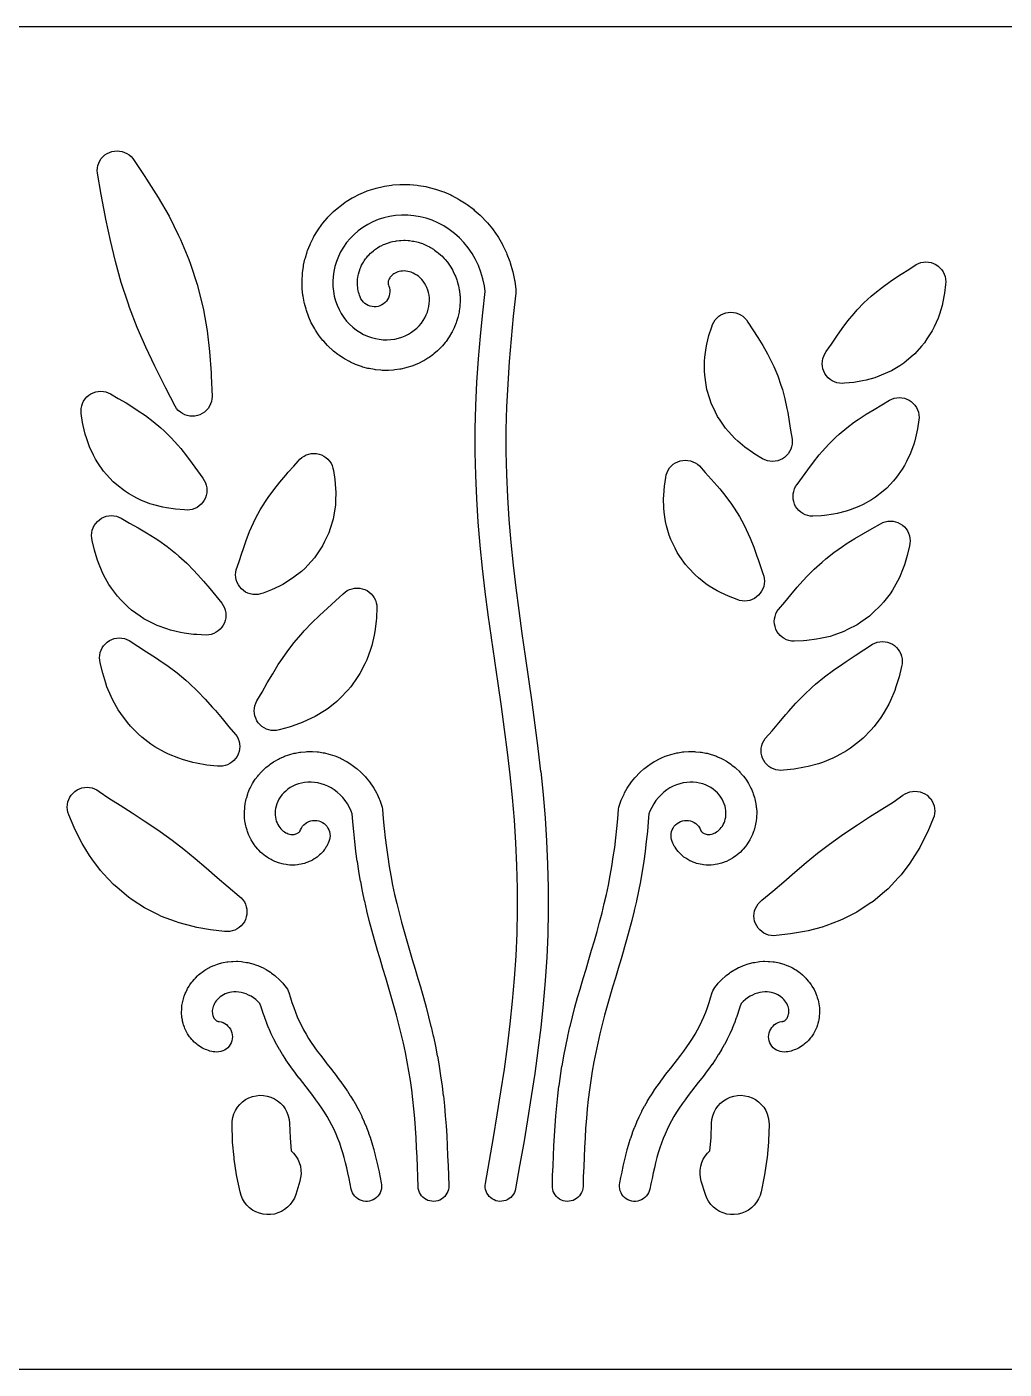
# Model space of a CAD drawing. Header units: inches. Extents: x 0 to 42.2, y -1.9 to 14.
# Drawn here: x 19.43 to 29.63, y 0 to 14 of the extents above; entities that cross this region are included whole.
import ezdxf

# ---------------------------------------------------------------- set-up
doc = ezdxf.new("R2010")
doc.units = ezdxf.units.IN
doc.header["$MEASUREMENT"] = 0
doc.layers.add('CUT_INSIDE', color=5, linetype='Continuous')
doc.layers.add('CUT_OUTSIDE', color=1, linetype='Continuous')

msp = doc.modelspace()

# ---------------------------------------------------------------- linework, layer by layer
at = {"layer": 'CUT_INSIDE'}
for points in [[(21.239, 9.955), (21.213, 9.947), (21.187, 9.941), (21.16, 9.94), (21.133, 9.941), (21.107, 9.947), (21.081, 9.955), (21.057, 9.967), (21.035, 9.982), (21.014, 10), (20.996, 10.02), (20.981, 10.043), (20.884, 10.233), (20.788, 10.425), (20.77, 10.46), (20.675, 10.66), (20.586, 10.864), (20.506, 11.073), (20.49, 11.119), (20.419, 11.333), (20.358, 11.551), (20.305, 11.772), (20.259, 11.995), (20.252, 12.033), (20.211, 12.253), (20.17, 12.473), (20.168, 12.5), (20.17, 12.527), (20.175, 12.553), (20.184, 12.579), (20.196, 12.603), (20.211, 12.626), (20.229, 12.646), (20.249, 12.664), (20.272, 12.679), (20.296, 12.691), (20.321, 12.699), (20.348, 12.704), (20.375, 12.706), (20.402, 12.704), (20.428, 12.699), (20.454, 12.691), (20.478, 12.679), (20.5, 12.664), (20.521, 12.646), (20.538, 12.626), (20.664, 12.44), (20.682, 12.413), (20.804, 12.221), (20.917, 12.025), (21.017, 11.824), (21.038, 11.782), (21.124, 11.573), (21.14, 11.526), (21.211, 11.312), (21.266, 11.095), (21.275, 11.049), (21.314, 10.831), (21.34, 10.613), (21.356, 10.393), (21.358, 10.36), (21.366, 10.146), (21.365, 10.119), (21.359, 10.092), (21.351, 10.067), (21.339, 10.043), (21.324, 10.02), (21.306, 10), (21.286, 9.982), (21.263, 9.967)], [(24.574, 2.121), (24.532, 1.882), (24.527, 1.862), (24.52, 1.842), (24.51, 1.824), (24.497, 1.807), (24.483, 1.792), (24.466, 1.779), (24.449, 1.768), (24.429, 1.76), (24.409, 1.754), (24.389, 1.751), (24.368, 1.75), (24.347, 1.752), (24.327, 1.757), (24.307, 1.765), (24.289, 1.775), (24.272, 1.787), (24.257, 1.802), (24.244, 1.818), (24.233, 1.836), (24.224, 1.855), (24.218, 1.875), (24.215, 1.896), (24.215, 1.917), (24.217, 1.938), (24.259, 2.177), (24.301, 2.415), (24.341, 2.654), (24.379, 2.891), (24.415, 3.129), (24.447, 3.366), (24.476, 3.603), (24.501, 3.839), (24.521, 4.075), (24.537, 4.311), (24.547, 4.547), (24.552, 4.782), (24.552, 5.018), (24.546, 5.254), (24.535, 5.49), (24.52, 5.726), (24.5, 5.962), (24.475, 6.199), (24.448, 6.436), (24.417, 6.673), (24.384, 6.912), (24.35, 7.15), (24.315, 7.389), (24.315, 7.39), (24.281, 7.629), (24.28, 7.63), (24.247, 7.869), (24.247, 7.87), (24.216, 8.109), (24.216, 8.111), (24.188, 8.351), (24.187, 8.353), (24.163, 8.592), (24.162, 8.595), (24.142, 8.834), (24.142, 8.837), (24.126, 9.077), (24.126, 9.08), (24.116, 9.319), (24.116, 9.323), (24.111, 9.562), (24.111, 9.566), (24.111, 9.805), (24.111, 9.809), (24.118, 10.048), (24.118, 10.051), (24.129, 10.291), (24.129, 10.294), (24.145, 10.533), (24.145, 10.536), (24.166, 10.775), (24.166, 10.777), (24.189, 11.016), (24.19, 11.018), (24.214, 11.239), (24.206, 11.3), (24.191, 11.372), (24.17, 11.443), (24.144, 11.51), (24.114, 11.575), (24.078, 11.637), (24.038, 11.696), (23.993, 11.75), (23.945, 11.8), (23.893, 11.846), (23.839, 11.888), (23.782, 11.924), (23.722, 11.956), (23.661, 11.982), (23.598, 12.003), (23.535, 12.019), (23.471, 12.03), (23.407, 12.036), (23.343, 12.037), (23.28, 12.032), (23.218, 12.023), (23.158, 12.008), (23.099, 11.99), (23.043, 11.966), (22.989, 11.939), (22.939, 11.908), (22.891, 11.873), (22.847, 11.835), (22.806, 11.793), (22.769, 11.75), (22.736, 11.703), (22.707, 11.655), (22.683, 11.605), (22.662, 11.554), (22.646, 11.502), (22.635, 11.45), (22.628, 11.397), (22.624, 11.345), (22.626, 11.293), (22.631, 11.242), (22.64, 11.192), (22.653, 11.143), (22.67, 11.096), (22.69, 11.052), (22.714, 11.009), (22.74, 10.969), (22.769, 10.932), (22.801, 10.898), (22.835, 10.866), (22.871, 10.838), (22.908, 10.814), (22.947, 10.792), (22.987, 10.774), (23.028, 10.76), (23.069, 10.749), (23.11, 10.741), (23.151, 10.737), (23.192, 10.736), (23.232, 10.739), (23.272, 10.744), (23.31, 10.753), (23.346, 10.764), (23.381, 10.779), (23.415, 10.795), (23.446, 10.814), (23.475, 10.836), (23.502, 10.859), (23.527, 10.883), (23.549, 10.91), (23.569, 10.937), (23.586, 10.966), (23.6, 10.995), (23.612, 11.025), (23.621, 11.055), (23.627, 11.085), (23.631, 11.115), (23.633, 11.144), (23.632, 11.174), (23.629, 11.202), (23.623, 11.229), (23.616, 11.255), (23.606, 11.28), (23.595, 11.304), (23.583, 11.326), (23.568, 11.346), (23.553, 11.365), (23.536, 11.382), (23.519, 11.398), (23.501, 11.411), (23.482, 11.422), (23.463, 11.432), (23.444, 11.44), (23.425, 11.446), (23.406, 11.45), (23.387, 11.453), (23.369, 11.454), (23.351, 11.453), (23.334, 11.451), (23.317, 11.448), (23.302, 11.444), (23.288, 11.438), (23.274, 11.432), (23.262, 11.425), (23.251, 11.417), (23.241, 11.408), (23.233, 11.399), (23.225, 11.39), (23.219, 11.381), (23.214, 11.372), (23.209, 11.363), (23.206, 11.355), (23.204, 11.346), (23.203, 11.338), (23.202, 11.331), (23.202, 11.324), (23.203, 11.318), (23.204, 11.313), (23.205, 11.308), (23.209, 11.297), (23.215, 11.277), (23.219, 11.257), (23.22, 11.236), (23.218, 11.215), (23.213, 11.194), (23.206, 11.175), (23.196, 11.156), (23.184, 11.139), (23.17, 11.124), (23.154, 11.11), (23.136, 11.099), (23.117, 11.091), (23.097, 11.084), (23.076, 11.081), (23.055, 11.08), (23.035, 11.082), (23.014, 11.087), (22.994, 11.094), (22.976, 11.104), (22.959, 11.116), (22.944, 11.13), (22.93, 11.146), (22.919, 11.164), (22.91, 11.183), (22.904, 11.2), (22.899, 11.214), (22.894, 11.233), (22.89, 11.247), (22.887, 11.267), (22.885, 11.281), (22.883, 11.301), (22.882, 11.315), (22.882, 11.337), (22.883, 11.351), (22.884, 11.372), (22.886, 11.386), (22.89, 11.408), (22.893, 11.422), (22.899, 11.444), (22.903, 11.457), (22.911, 11.479), (22.916, 11.492), (22.926, 11.513), (22.933, 11.526), (22.945, 11.547), (22.952, 11.558), (22.966, 11.579), (22.975, 11.59), (22.991, 11.61), (23, 11.62), (23.019, 11.638), (23.029, 11.647), (23.049, 11.665), (23.06, 11.673), (23.082, 11.689), (23.093, 11.696), (23.117, 11.711), (23.129, 11.717), (23.155, 11.729), (23.167, 11.735), (23.194, 11.745), (23.207, 11.749), (23.235, 11.757), (23.248, 11.761), (23.278, 11.766), (23.291, 11.769), (23.321, 11.772), (23.335, 11.773), (23.366, 11.774), (23.379, 11.774), (23.411, 11.772), (23.424, 11.771), (23.456, 11.766), (23.469, 11.764), (23.501, 11.757), (23.514, 11.753), (23.546, 11.743), (23.559, 11.739), (23.59, 11.726), (23.602, 11.72), (23.633, 11.705), (23.645, 11.698), (23.675, 11.68), (23.686, 11.672), (23.714, 11.651), (23.725, 11.643), (23.752, 11.619), (23.762, 11.61), (23.787, 11.583), (23.796, 11.574), (23.82, 11.545), (23.828, 11.534), (23.849, 11.503), (23.856, 11.492), (23.876, 11.458), (23.882, 11.447), (23.899, 11.411), (23.904, 11.399), (23.918, 11.362), (23.922, 11.349), (23.933, 11.31), (23.936, 11.298), (23.944, 11.258), (23.946, 11.245), (23.951, 11.203), (23.952, 11.19), (23.953, 11.148), (23.953, 11.135), (23.951, 11.093), (23.95, 11.08), (23.944, 11.037), (23.942, 11.024), (23.932, 10.981), (23.929, 10.968), (23.916, 10.926), (23.912, 10.913), (23.895, 10.872), (23.89, 10.86), (23.87, 10.819), (23.864, 10.807), (23.84, 10.768), (23.833, 10.757), (23.806, 10.719), (23.798, 10.708), (23.768, 10.672), (23.759, 10.663), (23.725, 10.629), (23.716, 10.62), (23.679, 10.588), (23.668, 10.58), (23.629, 10.551), (23.618, 10.544), (23.575, 10.518), (23.564, 10.512), (23.519, 10.49), (23.507, 10.484), (23.46, 10.465), (23.448, 10.461), (23.399, 10.446), (23.387, 10.442), (23.336, 10.431), (23.323, 10.428), (23.271, 10.421), (23.258, 10.42), (23.205, 10.416), (23.192, 10.416), (23.139, 10.417), (23.126, 10.418), (23.072, 10.423), (23.059, 10.425), (23.005, 10.435), (22.992, 10.438), (22.939, 10.452), (22.926, 10.456), (22.873, 10.475), (22.861, 10.48), (22.81, 10.503), (22.798, 10.509), (22.748, 10.536), (22.737, 10.543), (22.689, 10.575), (22.678, 10.582), (22.632, 10.618), (22.623, 10.627), (22.579, 10.667), (22.57, 10.676), (22.53, 10.72), (22.521, 10.729), (22.484, 10.777), (22.477, 10.787), (22.443, 10.838), (22.437, 10.849), (22.407, 10.903), (22.401, 10.914), (22.376, 10.971), (22.371, 10.983), (22.35, 11.041), (22.346, 11.054), (22.33, 11.115), (22.327, 11.127), (22.315, 11.19), (22.313, 11.202), (22.307, 11.266), (22.306, 11.279), (22.304, 11.344), (22.305, 11.357), (22.308, 11.422), (22.31, 11.435), (22.319, 11.5), (22.321, 11.513), (22.335, 11.578), (22.339, 11.59), (22.358, 11.655), (22.363, 11.667), (22.388, 11.73), (22.393, 11.741), (22.423, 11.803), (22.429, 11.814), (22.465, 11.873), (22.472, 11.884), (22.512, 11.94), (22.52, 11.951), (22.565, 12.004), (22.574, 12.014), (22.623, 12.064), (22.633, 12.073), (22.687, 12.119), (22.697, 12.127), (22.755, 12.17), (22.765, 12.177), (22.827, 12.215), (22.838, 12.221), (22.903, 12.254), (22.915, 12.26), (22.983, 12.288), (22.995, 12.292), (23.066, 12.315), (23.078, 12.318), (23.151, 12.336), (23.163, 12.338), (23.238, 12.349), (23.251, 12.351), (23.326, 12.356), (23.339, 12.357), (23.416, 12.356), (23.429, 12.355), (23.505, 12.349), (23.518, 12.347), (23.595, 12.334), (23.607, 12.331), (23.683, 12.312), (23.695, 12.308), (23.77, 12.283), (23.782, 12.278), (23.855, 12.247), (23.867, 12.241), (23.937, 12.204), (23.948, 12.197), (24.016, 12.154), (24.027, 12.147), (24.092, 12.098), (24.101, 12.089), (24.163, 12.035), (24.172, 12.026), (24.229, 11.967), (24.237, 11.957), (24.29, 11.893), (24.297, 11.883), (24.345, 11.814), (24.352, 11.803), (24.394, 11.73), (24.4, 11.719), (24.436, 11.642), (24.441, 11.63), (24.472, 11.551), (24.476, 11.539), (24.5, 11.456), (24.503, 11.444), (24.52, 11.359), (24.523, 11.346), (24.533, 11.26), (24.535, 11.241), (24.534, 11.223), (24.508, 10.984), (24.484, 10.747), (24.464, 10.51), (24.449, 10.274), (24.437, 10.038), (24.431, 9.802), (24.431, 9.567), (24.436, 9.331), (24.446, 9.096), (24.461, 8.86), (24.481, 8.623), (24.506, 8.387), (24.533, 8.15), (24.564, 7.912), (24.597, 7.674), (24.632, 7.435), (24.666, 7.196), (24.667, 7.196), (24.701, 6.957), (24.701, 6.956), (24.734, 6.716), (24.734, 6.715), (24.765, 6.476), (24.765, 6.474), (24.793, 6.235), (24.794, 6.232), (24.818, 5.993), (24.818, 5.991), (24.839, 5.751), (24.839, 5.748), (24.855, 5.509), (24.855, 5.506), (24.866, 5.267), (24.866, 5.263), (24.872, 5.024), (24.872, 5.02), (24.872, 4.781), (24.872, 4.777), (24.867, 4.538), (24.867, 4.535), (24.856, 4.295), (24.856, 4.292), (24.84, 4.053), (24.84, 4.049), (24.82, 3.81), (24.819, 3.807), (24.794, 3.568), (24.794, 3.565), (24.765, 3.326), (24.764, 3.324), (24.732, 3.084), (24.731, 3.082), (24.695, 2.843), (24.695, 2.842), (24.657, 2.602), (24.656, 2.601), (24.616, 2.362), (24.616, 2.361), (24.574, 2.122)], [(28.695, 10.591), (28.659, 10.559), (28.58, 10.493), (28.54, 10.466), (28.453, 10.414), (28.411, 10.394), (28.32, 10.355), (28.28, 10.341), (28.187, 10.315), (28.149, 10.308), (28.058, 10.292), (27.963, 10.283), (27.936, 10.281), (27.909, 10.283), (27.883, 10.288), (27.857, 10.297), (27.833, 10.308), (27.811, 10.323), (27.79, 10.341), (27.772, 10.362), (27.757, 10.384), (27.746, 10.408), (27.737, 10.434), (27.732, 10.46), (27.73, 10.487), (27.732, 10.514), (27.737, 10.54), (27.746, 10.566), (27.757, 10.59), (27.772, 10.613), (27.827, 10.692), (27.881, 10.773), (27.937, 10.854), (27.997, 10.934), (28.062, 11.011), (28.094, 11.047), (28.165, 11.122), (28.241, 11.191), (28.278, 11.223), (28.357, 11.286), (28.439, 11.345), (28.474, 11.368), (28.554, 11.42), (28.632, 11.47), (28.709, 11.52), (28.733, 11.532), (28.759, 11.541), (28.785, 11.546), (28.812, 11.548), (28.839, 11.546), (28.865, 11.541), (28.891, 11.532), (28.915, 11.52), (28.938, 11.505), (28.958, 11.487), (28.976, 11.467), (28.991, 11.444), (29.003, 11.42), (29.011, 11.395), (29.017, 11.368), (29.018, 11.341), (29.017, 11.314), (29.005, 11.221), (28.999, 11.189), (28.98, 11.094), (28.952, 11.002), (28.938, 10.962), (28.897, 10.872), (28.877, 10.831), (28.822, 10.745), (28.795, 10.705), (28.764, 10.669)], [(27.29, 9.483), (27.265, 9.475), (27.238, 9.47), (27.211, 9.468), (27.184, 9.47), (27.158, 9.475), (27.132, 9.483), (27.108, 9.495), (27.028, 9.542), (27.001, 9.561), (26.921, 9.616), (26.849, 9.678), (26.817, 9.706), (26.751, 9.779), (26.72, 9.813), (26.664, 9.897), (26.637, 9.937), (26.616, 9.98), (26.572, 10.074), (26.556, 10.12), (26.527, 10.219), (26.518, 10.266), (26.504, 10.367), (26.501, 10.413), (26.502, 10.513), (26.505, 10.555), (26.518, 10.652), (26.525, 10.689), (26.548, 10.78), (26.577, 10.871), (26.586, 10.897), (26.598, 10.921), (26.613, 10.943), (26.63, 10.963), (26.651, 10.981), (26.673, 10.996), (26.697, 11.008), (26.723, 11.017), (26.749, 11.022), (26.776, 11.024), (26.803, 11.022), (26.83, 11.017), (26.855, 11.008), (26.879, 10.996), (26.902, 10.981), (26.922, 10.963), (26.94, 10.943), (26.955, 10.921), (27.005, 10.84), (27.058, 10.759), (27.11, 10.676), (27.159, 10.589), (27.204, 10.499), (27.225, 10.456), (27.265, 10.361), (27.298, 10.263), (27.314, 10.217), (27.34, 10.119), (27.361, 10.02), (27.37, 9.978), (27.386, 9.884), (27.4, 9.792), (27.416, 9.701), (27.417, 9.674), (27.416, 9.647), (27.41, 9.621), (27.402, 9.595), (27.39, 9.571), (27.375, 9.548), (27.357, 9.528), (27.337, 9.51), (27.314, 9.495)], [(21.185, 8.976), (21.16, 8.967), (21.133, 8.962), (21.106, 8.96), (21.079, 8.962), (20.983, 8.968), (20.89, 8.982), (20.853, 8.989), (20.758, 9.013), (20.718, 9.026), (20.624, 9.063), (20.583, 9.083), (20.494, 9.133), (20.454, 9.16), (20.373, 9.223), (20.336, 9.256), (20.266, 9.331), (20.234, 9.367), (20.176, 9.452), (20.15, 9.491), (20.13, 9.532), (20.087, 9.62), (20.055, 9.714), (20.042, 9.75), (20.021, 9.843), (20.015, 9.875), (20.001, 9.967), (19.999, 9.994), (20.001, 10.021), (20.006, 10.047), (20.015, 10.073), (20.026, 10.097), (20.041, 10.119), (20.059, 10.14), (20.08, 10.158), (20.102, 10.173), (20.126, 10.184), (20.152, 10.193), (20.178, 10.198), (20.205, 10.2), (20.232, 10.198), (20.258, 10.193), (20.284, 10.184), (20.308, 10.173), (20.387, 10.125), (20.469, 10.077), (20.55, 10.026), (20.586, 10.003), (20.67, 9.946), (20.752, 9.885), (20.83, 9.818), (20.866, 9.786), (20.94, 9.714), (21.008, 9.637), (21.039, 9.603), (21.101, 9.525), (21.158, 9.447), (21.214, 9.368), (21.27, 9.292), (21.285, 9.27), (21.297, 9.245), (21.306, 9.22), (21.311, 9.193), (21.313, 9.166), (21.311, 9.14), (21.306, 9.113), (21.297, 9.088), (21.285, 9.063), (21.27, 9.041), (21.252, 9.021), (21.232, 9.003), (21.21, 8.988)], [(28.402, 9.19), (28.365, 9.158), (28.284, 9.094), (28.244, 9.067), (28.155, 9.017), (28.113, 8.997), (28.02, 8.961), (27.98, 8.947), (27.885, 8.924), (27.848, 8.916), (27.754, 8.903), (27.721, 8.901), (27.631, 8.895), (27.604, 8.897), (27.578, 8.902), (27.552, 8.911), (27.528, 8.923), (27.505, 8.938), (27.485, 8.956), (27.467, 8.976), (27.452, 8.998), (27.44, 9.023), (27.432, 9.048), (27.427, 9.075), (27.425, 9.101), (27.427, 9.128), (27.432, 9.155), (27.44, 9.18), (27.452, 9.205), (27.467, 9.227), (27.523, 9.303), (27.579, 9.381), (27.637, 9.46), (27.699, 9.537), (27.729, 9.572), (27.798, 9.648), (27.872, 9.72), (27.908, 9.753), (27.986, 9.819), (28.068, 9.88), (28.106, 9.906), (28.188, 9.96), (28.27, 10.01), (28.351, 10.058), (28.43, 10.106), (28.455, 10.118), (28.48, 10.127), (28.507, 10.132), (28.534, 10.134), (28.561, 10.132), (28.587, 10.127), (28.613, 10.118), (28.637, 10.106), (28.659, 10.091), (28.679, 10.073), (28.697, 10.053), (28.712, 10.031), (28.724, 10.006), (28.733, 9.981), (28.738, 9.954), (28.74, 9.927), (28.738, 9.901), (28.724, 9.809), (28.718, 9.777), (28.696, 9.683), (28.684, 9.647), (28.651, 9.554), (28.608, 9.466), (28.588, 9.425), (28.562, 9.386), (28.504, 9.302), (28.472, 9.265)], [(22.518, 8.587), (22.491, 8.546), (22.433, 8.461), (22.401, 8.425), (22.332, 8.351), (22.297, 8.321), (22.22, 8.259), (22.185, 8.235), (22.103, 8.185), (22.069, 8.168), (21.985, 8.128), (21.898, 8.094), (21.872, 8.085), (21.846, 8.08), (21.819, 8.078), (21.792, 8.08), (21.765, 8.085), (21.74, 8.094), (21.716, 8.105), (21.693, 8.12), (21.673, 8.138), (21.655, 8.159), (21.64, 8.181), (21.628, 8.205), (21.619, 8.231), (21.614, 8.257), (21.612, 8.284), (21.614, 8.311), (21.619, 8.337), (21.648, 8.423), (21.677, 8.512), (21.689, 8.548), (21.721, 8.642), (21.757, 8.735), (21.799, 8.827), (21.82, 8.871), (21.869, 8.962), (21.923, 9.05), (21.95, 9.09), (22.009, 9.172), (22.071, 9.25), (22.136, 9.325), (22.161, 9.354), (22.219, 9.419), (22.265, 9.471), (22.282, 9.491), (22.303, 9.509), (22.325, 9.524), (22.349, 9.536), (22.375, 9.544), (22.401, 9.549), (22.428, 9.551), (22.455, 9.549), (22.482, 9.544), (22.507, 9.536), (22.531, 9.524), (22.554, 9.509), (22.574, 9.491), (22.592, 9.471), (22.607, 9.448), (22.619, 9.424), (22.627, 9.398), (22.633, 9.372), (22.647, 9.279), (22.655, 9.186), (22.657, 9.148), (22.655, 9.052), (22.652, 9.01), (22.637, 8.912), (22.628, 8.866), (22.599, 8.769), (22.584, 8.724), (22.54, 8.631)], [(26.999, 8.027), (26.973, 8.018), (26.947, 8.013), (26.92, 8.011), (26.893, 8.013), (26.866, 8.018), (26.841, 8.027), (26.752, 8.061), (26.668, 8.1), (26.634, 8.117), (26.552, 8.167), (26.516, 8.191), (26.439, 8.252), (26.404, 8.283), (26.334, 8.356), (26.302, 8.392), (26.244, 8.477), (26.217, 8.518), (26.195, 8.562), (26.15, 8.654), (26.135, 8.7), (26.105, 8.796), (26.096, 8.842), (26.08, 8.939), (26.077, 8.982), (26.074, 9.078), (26.077, 9.116), (26.084, 9.208), (26.097, 9.301), (26.103, 9.327), (26.111, 9.353), (26.123, 9.377), (26.138, 9.399), (26.156, 9.42), (26.176, 9.438), (26.199, 9.452), (26.223, 9.464), (26.249, 9.473), (26.275, 9.478), (26.302, 9.48), (26.329, 9.478), (26.355, 9.473), (26.381, 9.464), (26.405, 9.452), (26.428, 9.438), (26.448, 9.42), (26.508, 9.352), (26.571, 9.283), (26.633, 9.212), (26.661, 9.18), (26.725, 9.102), (26.784, 9.02), (26.811, 8.98), (26.866, 8.893), (26.915, 8.802), (26.936, 8.759), (26.979, 8.667), (27.015, 8.574), (27.048, 8.48), (27.06, 8.444), (27.085, 8.37), (27.11, 8.297), (27.119, 8.271), (27.124, 8.245), (27.126, 8.218), (27.124, 8.191), (27.119, 8.164), (27.11, 8.139), (27.098, 8.115), (27.083, 8.092), (27.065, 8.072), (27.045, 8.054), (27.023, 8.039)], [(21.384, 7.673), (21.358, 7.664), (21.332, 7.659), (21.305, 7.657), (21.207, 7.662), (21.174, 7.664), (21.074, 7.676), (21.036, 7.683), (20.934, 7.706), (20.894, 7.72), (20.793, 7.756), (20.752, 7.776), (20.656, 7.826), (20.616, 7.853), (20.527, 7.917), (20.491, 7.949), (20.413, 8.025), (20.381, 8.061), (20.316, 8.147), (20.29, 8.185), (20.238, 8.278), (20.219, 8.316), (20.18, 8.411), (20.168, 8.447), (20.139, 8.543), (20.117, 8.642), (20.112, 8.668), (20.11, 8.695), (20.112, 8.722), (20.117, 8.749), (20.126, 8.774), (20.138, 8.798), (20.153, 8.821), (20.171, 8.841), (20.191, 8.859), (20.213, 8.874), (20.237, 8.886), (20.263, 8.895), (20.289, 8.9), (20.316, 8.902), (20.343, 8.9), (20.37, 8.895), (20.395, 8.886), (20.419, 8.874), (20.506, 8.824), (20.594, 8.774), (20.683, 8.722), (20.772, 8.667), (20.81, 8.641), (20.899, 8.579), (20.984, 8.512), (21.021, 8.479), (21.102, 8.407), (21.177, 8.33), (21.249, 8.251), (21.277, 8.219), (21.342, 8.141), (21.405, 8.064), (21.468, 7.989), (21.483, 7.966), (21.495, 7.942), (21.504, 7.917), (21.509, 7.89), (21.511, 7.863), (21.509, 7.836), (21.504, 7.81), (21.495, 7.784), (21.483, 7.76), (21.468, 7.738), (21.451, 7.717), (21.43, 7.699), (21.408, 7.685)], [(28.259, 7.888), (28.222, 7.855), (28.133, 7.791), (28.093, 7.764), (27.995, 7.713), (27.954, 7.693), (27.852, 7.656), (27.811, 7.643), (27.708, 7.619), (27.671, 7.612), (27.568, 7.599), (27.536, 7.597), (27.437, 7.592), (27.41, 7.593), (27.383, 7.599), (27.358, 7.607), (27.334, 7.619), (27.311, 7.634), (27.291, 7.652), (27.273, 7.672), (27.258, 7.695), (27.246, 7.719), (27.238, 7.745), (27.232, 7.771), (27.23, 7.798), (27.232, 7.825), (27.238, 7.851), (27.246, 7.877), (27.258, 7.901), (27.273, 7.924), (27.338, 7.999), (27.402, 8.077), (27.469, 8.155), (27.497, 8.187), (27.57, 8.268), (27.647, 8.345), (27.729, 8.418), (27.766, 8.45), (27.852, 8.518), (27.942, 8.581), (27.981, 8.607), (28.071, 8.664), (28.161, 8.716), (28.25, 8.767), (28.338, 8.818), (28.362, 8.83), (28.387, 8.839), (28.414, 8.844), (28.441, 8.846), (28.468, 8.844), (28.494, 8.839), (28.52, 8.83), (28.544, 8.818), (28.566, 8.803), (28.587, 8.786), (28.604, 8.765), (28.619, 8.743), (28.631, 8.719), (28.64, 8.693), (28.645, 8.667), (28.647, 8.64), (28.645, 8.613), (28.64, 8.586), (28.617, 8.486), (28.587, 8.389), (28.575, 8.353), (28.534, 8.257), (28.515, 8.219), (28.462, 8.126), (28.437, 8.087), (28.37, 8.001), (28.338, 7.964)], [(22.814, 7.118), (22.781, 7.081), (22.702, 6.997), (22.666, 6.965), (22.577, 6.892), (22.538, 6.867), (22.442, 6.808), (22.404, 6.789), (22.305, 6.743), (22.2, 6.706), (22.169, 6.696), (22.065, 6.667), (22.038, 6.662), (22.011, 6.66), (21.984, 6.662), (21.958, 6.667), (21.932, 6.676), (21.908, 6.688), (21.886, 6.703), (21.866, 6.721), (21.848, 6.741), (21.833, 6.763), (21.821, 6.788), (21.812, 6.813), (21.807, 6.84), (21.805, 6.867), (21.807, 6.893), (21.812, 6.92), (21.821, 6.945), (21.833, 6.97), (21.888, 7.062), (21.942, 7.157), (21.998, 7.253), (22.057, 7.348), (22.083, 7.387), (22.148, 7.482), (22.219, 7.575), (22.294, 7.663), (22.326, 7.7), (22.405, 7.783), (22.487, 7.862), (22.57, 7.938), (22.653, 8.012), (22.734, 8.087), (22.754, 8.105), (22.776, 8.12), (22.801, 8.131), (22.826, 8.14), (22.853, 8.145), (22.88, 8.147), (22.907, 8.145), (22.933, 8.14), (22.959, 8.131), (22.983, 8.12), (23.005, 8.105), (23.025, 8.087), (23.043, 8.066), (23.058, 8.044), (23.07, 8.02), (23.079, 7.994), (23.084, 7.968), (23.086, 7.941), (23.08, 7.836), (23.078, 7.803), (23.064, 7.695), (23.057, 7.657), (23.032, 7.548), (23.018, 7.507), (22.98, 7.399), (22.96, 7.358), (22.907, 7.254), (22.88, 7.214)], [(21.527, 6.304), (21.501, 6.295), (21.475, 6.29), (21.448, 6.288), (21.421, 6.29), (21.311, 6.301), (21.204, 6.32), (21.166, 6.328), (21.058, 6.357), (21.018, 6.371), (20.911, 6.414), (20.87, 6.435), (20.768, 6.492), (20.728, 6.519), (20.634, 6.59), (20.597, 6.623), (20.515, 6.707), (20.483, 6.743), (20.413, 6.837), (20.387, 6.875), (20.331, 6.976), (20.312, 7.014), (20.269, 7.118), (20.257, 7.154), (20.225, 7.258), (20.2, 7.366), (20.194, 7.393), (20.193, 7.42), (20.194, 7.447), (20.2, 7.473), (20.208, 7.499), (20.22, 7.523), (20.235, 7.545), (20.253, 7.566), (20.273, 7.583), (20.296, 7.598), (20.32, 7.61), (20.345, 7.619), (20.372, 7.624), (20.399, 7.626), (20.426, 7.624), (20.452, 7.619), (20.478, 7.61), (20.502, 7.598), (20.591, 7.539), (20.683, 7.481), (20.776, 7.421), (20.811, 7.397), (20.907, 7.331), (21.001, 7.261), (21.091, 7.185), (21.128, 7.153), (21.214, 7.073), (21.295, 6.989), (21.372, 6.902), (21.401, 6.87), (21.472, 6.785), (21.542, 6.701), (21.611, 6.62), (21.626, 6.597), (21.638, 6.573), (21.647, 6.548), (21.652, 6.521), (21.654, 6.494), (21.652, 6.467), (21.647, 6.441), (21.638, 6.415), (21.626, 6.391), (21.611, 6.369), (21.594, 6.348), (21.573, 6.331), (21.551, 6.316)], [(28.155, 6.581), (28.118, 6.549), (28.023, 6.477), (27.983, 6.45), (27.881, 6.392), (27.839, 6.372), (27.732, 6.329), (27.691, 6.315), (27.582, 6.285), (27.545, 6.277), (27.437, 6.258), (27.325, 6.246), (27.299, 6.245), (27.272, 6.246), (27.245, 6.252), (27.22, 6.26), (27.195, 6.272), (27.173, 6.287), (27.153, 6.305), (27.135, 6.325), (27.12, 6.348), (27.108, 6.372), (27.099, 6.397), (27.094, 6.424), (27.092, 6.451), (27.094, 6.478), (27.099, 6.504), (27.108, 6.53), (27.12, 6.554), (27.135, 6.576), (27.206, 6.658), (27.276, 6.742), (27.349, 6.828), (27.377, 6.86), (27.455, 6.947), (27.537, 7.031), (27.624, 7.112), (27.661, 7.144), (27.752, 7.22), (27.846, 7.291), (27.943, 7.357), (27.978, 7.381), (28.072, 7.442), (28.165, 7.501), (28.255, 7.561), (28.279, 7.572), (28.304, 7.581), (28.331, 7.586), (28.358, 7.588), (28.385, 7.586), (28.411, 7.581), (28.437, 7.572), (28.461, 7.561), (28.483, 7.546), (28.504, 7.528), (28.521, 7.507), (28.536, 7.485), (28.548, 7.461), (28.557, 7.435), (28.562, 7.409), (28.564, 7.382), (28.562, 7.355), (28.557, 7.329), (28.531, 7.22), (28.498, 7.115), (28.486, 7.079), (28.442, 6.974), (28.423, 6.936), (28.366, 6.835), (28.341, 6.797), (28.27, 6.702), (28.238, 6.666)], [(23.831, 2.018), (23.835, 1.915), (23.834, 1.894), (23.831, 1.874), (23.824, 1.854), (23.816, 1.835), (23.805, 1.817), (23.792, 1.801), (23.776, 1.786), (23.759, 1.774), (23.741, 1.764), (23.721, 1.757), (23.701, 1.752), (23.68, 1.75), (23.659, 1.751), (23.638, 1.754), (23.618, 1.76), (23.599, 1.769), (23.582, 1.78), (23.565, 1.793), (23.551, 1.808), (23.539, 1.825), (23.529, 1.844), (23.522, 1.863), (23.517, 1.884), (23.515, 1.905), (23.511, 2.007), (23.508, 2.11), (23.504, 2.212), (23.499, 2.313), (23.493, 2.414), (23.487, 2.515), (23.479, 2.615), (23.47, 2.715), (23.46, 2.814), (23.448, 2.913), (23.434, 3.011), (23.418, 3.109), (23.401, 3.206), (23.382, 3.304), (23.361, 3.401), (23.339, 3.498), (23.315, 3.595), (23.289, 3.692), (23.262, 3.789), (23.235, 3.886), (23.206, 3.984), (23.177, 4.082), (23.147, 4.18), (23.147, 4.18), (23.118, 4.279), (23.118, 4.279), (23.089, 4.378), (23.089, 4.379), (23.06, 4.477), (23.06, 4.479), (23.033, 4.578), (23.032, 4.579), (23.006, 4.678), (23.006, 4.681), (22.981, 4.78), (22.98, 4.782), (22.958, 4.882), (22.957, 4.885), (22.936, 4.984), (22.935, 4.987), (22.916, 5.087), (22.915, 5.09), (22.898, 5.191), (22.897, 5.194), (22.882, 5.295), (22.881, 5.297), (22.867, 5.398), (22.867, 5.401), (22.855, 5.502), (22.854, 5.505), (22.844, 5.606), (22.843, 5.608), (22.834, 5.71), (22.834, 5.711), (22.826, 5.792), (22.816, 5.819), (22.799, 5.858), (22.778, 5.895), (22.754, 5.93), (22.729, 5.962), (22.701, 5.991), (22.671, 6.018), (22.64, 6.041), (22.607, 6.062), (22.573, 6.08), (22.539, 6.094), (22.504, 6.106), (22.469, 6.114), (22.434, 6.119), (22.399, 6.122), (22.364, 6.121), (22.331, 6.118), (22.298, 6.112), (22.267, 6.104), (22.237, 6.093), (22.208, 6.08), (22.182, 6.065), (22.157, 6.048), (22.134, 6.029), (22.113, 6.01), (22.094, 5.989), (22.077, 5.966), (22.063, 5.944), (22.051, 5.92), (22.041, 5.896), (22.034, 5.872), (22.028, 5.848), (22.025, 5.825), (22.023, 5.801), (22.024, 5.779), (22.026, 5.757), (22.031, 5.736), (22.036, 5.716), (22.044, 5.697), (22.052, 5.679), (22.062, 5.663), (22.072, 5.648), (22.084, 5.634), (22.096, 5.622), (22.109, 5.612), (22.122, 5.603), (22.135, 5.595), (22.148, 5.589), (22.161, 5.584), (22.174, 5.581), (22.187, 5.578), (22.199, 5.577), (22.21, 5.577), (22.221, 5.578), (22.231, 5.58), (22.241, 5.582), (22.249, 5.586), (22.256, 5.589), (22.263, 5.593), (22.269, 5.597), (22.273, 5.601), (22.277, 5.605), (22.28, 5.609), (22.283, 5.613), (22.284, 5.616), (22.288, 5.626), (22.298, 5.644), (22.309, 5.662), (22.323, 5.677), (22.339, 5.691), (22.356, 5.703), (22.375, 5.712), (22.395, 5.719), (22.415, 5.723), (22.436, 5.724), (22.457, 5.723), (22.478, 5.719), (22.497, 5.712), (22.516, 5.703), (22.534, 5.691), (22.549, 5.677), (22.563, 5.662), (22.575, 5.644), (22.584, 5.626), (22.591, 5.606), (22.595, 5.585), (22.596, 5.564), (22.595, 5.543), (22.591, 5.523), (22.584, 5.503), (22.577, 5.486), (22.571, 5.473), (22.562, 5.456), (22.554, 5.443), (22.544, 5.427), (22.535, 5.415), (22.523, 5.4), (22.513, 5.389), (22.499, 5.374), (22.488, 5.364), (22.473, 5.35), (22.461, 5.341), (22.444, 5.329), (22.432, 5.321), (22.413, 5.31), (22.4, 5.303), (22.379, 5.293), (22.366, 5.288), (22.344, 5.28), (22.331, 5.275), (22.308, 5.269), (22.294, 5.266), (22.27, 5.262), (22.256, 5.26), (22.231, 5.258), (22.217, 5.257), (22.192, 5.257), (22.178, 5.258), (22.152, 5.26), (22.138, 5.262), (22.111, 5.267), (22.098, 5.27), (22.072, 5.277), (22.058, 5.281), (22.032, 5.291), (22.019, 5.296), (21.994, 5.308), (21.981, 5.314), (21.956, 5.329), (21.945, 5.336), (21.92, 5.353), (21.909, 5.361), (21.886, 5.381), (21.876, 5.39), (21.854, 5.412), (21.845, 5.422), (21.824, 5.446), (21.816, 5.456), (21.797, 5.482), (21.79, 5.494), (21.773, 5.522), (21.767, 5.534), (21.752, 5.564), (21.747, 5.576), (21.735, 5.608), (21.731, 5.621), (21.721, 5.654), (21.718, 5.667), (21.711, 5.701), (21.709, 5.714), (21.705, 5.75), (21.704, 5.763), (21.703, 5.799), (21.704, 5.813), (21.706, 5.85), (21.707, 5.863), (21.712, 5.9), (21.715, 5.913), (21.723, 5.95), (21.727, 5.963), (21.738, 6), (21.743, 6.013), (21.758, 6.049), (21.764, 6.061), (21.782, 6.096), (21.788, 6.108), (21.81, 6.142), (21.817, 6.153), (21.842, 6.186), (21.85, 6.196), (21.878, 6.227), (21.887, 6.237), (21.918, 6.266), (21.928, 6.275), (21.961, 6.301), (21.972, 6.309), (22.008, 6.334), (22.019, 6.341), (22.058, 6.362), (22.069, 6.368), (22.11, 6.387), (22.122, 6.392), (22.165, 6.407), (22.177, 6.411), (22.222, 6.423), (22.235, 6.426), (22.28, 6.434), (22.293, 6.436), (22.34, 6.44), (22.353, 6.441), (22.401, 6.442), (22.414, 6.441), (22.462, 6.438), (22.475, 6.437), (22.524, 6.429), (22.537, 6.427), (22.585, 6.415), (22.597, 6.412), (22.645, 6.396), (22.657, 6.392), (22.704, 6.372), (22.716, 6.366), (22.761, 6.342), (22.773, 6.336), (22.816, 6.308), (22.827, 6.301), (22.869, 6.269), (22.879, 6.261), (22.919, 6.225), (22.928, 6.216), (22.965, 6.177), (22.974, 6.168), (23.008, 6.125), (23.016, 6.115), (23.046, 6.069), (23.053, 6.058), (23.081, 6.01), (23.087, 5.998), (23.11, 5.947), (23.115, 5.935), (23.134, 5.882), (23.14, 5.862), (23.143, 5.841), (23.152, 5.74), (23.162, 5.639), (23.172, 5.54), (23.184, 5.441), (23.198, 5.342), (23.213, 5.244), (23.23, 5.147), (23.249, 5.049), (23.27, 4.952), (23.292, 4.856), (23.316, 4.759), (23.341, 4.662), (23.368, 4.565), (23.396, 4.467), (23.425, 4.37), (23.454, 4.272), (23.483, 4.173), (23.483, 4.173), (23.513, 4.075), (23.513, 4.074), (23.542, 3.976), (23.542, 3.975), (23.57, 3.876), (23.571, 3.875), (23.598, 3.776), (23.598, 3.774), (23.624, 3.675), (23.625, 3.673), (23.649, 3.574), (23.65, 3.571), (23.673, 3.472), (23.674, 3.469), (23.695, 3.369), (23.696, 3.367), (23.715, 3.267), (23.716, 3.264), (23.734, 3.163), (23.734, 3.16), (23.75, 3.06), (23.75, 3.057), (23.765, 2.956), (23.765, 2.953), (23.777, 2.852), (23.778, 2.849), (23.789, 2.747), (23.789, 2.745), (23.798, 2.643), (23.798, 2.641), (23.806, 2.539), (23.806, 2.537), (23.813, 2.434), (23.813, 2.433), (23.818, 2.33), (23.819, 2.329), (23.823, 2.226), (23.823, 2.225), (23.827, 2.122), (23.827, 2.122), (23.831, 2.019)], [(25.238, 2.007), (25.235, 1.905), (25.233, 1.884), (25.228, 1.863), (25.22, 1.844), (25.21, 1.825), (25.198, 1.808), (25.184, 1.793), (25.168, 1.78), (25.15, 1.769), (25.131, 1.76), (25.111, 1.754), (25.09, 1.751), (25.069, 1.75), (25.048, 1.752), (25.028, 1.757), (25.009, 1.764), (24.99, 1.774), (24.973, 1.786), (24.958, 1.801), (24.945, 1.817), (24.933, 1.835), (24.925, 1.854), (24.919, 1.874), (24.915, 1.894), (24.915, 1.915), (24.918, 2.018), (24.918, 2.019), (24.922, 2.122), (24.922, 2.122), (24.926, 2.225), (24.926, 2.226), (24.931, 2.329), (24.931, 2.33), (24.936, 2.433), (24.937, 2.434), (24.943, 2.537), (24.943, 2.539), (24.951, 2.641), (24.951, 2.643), (24.961, 2.745), (24.961, 2.747), (24.972, 2.849), (24.972, 2.852), (24.984, 2.953), (24.985, 2.956), (24.999, 3.057), (24.999, 3.06), (25.015, 3.16), (25.016, 3.163), (25.034, 3.264), (25.034, 3.267), (25.054, 3.367), (25.054, 3.369), (25.076, 3.469), (25.076, 3.472), (25.099, 3.571), (25.1, 3.574), (25.124, 3.673), (25.125, 3.675), (25.151, 3.774), (25.151, 3.776), (25.179, 3.875), (25.179, 3.876), (25.207, 3.975), (25.208, 3.976), (25.236, 4.074), (25.237, 4.075), (25.266, 4.173), (25.266, 4.173), (25.295, 4.272), (25.325, 4.37), (25.353, 4.467), (25.381, 4.565), (25.408, 4.662), (25.433, 4.759), (25.457, 4.856), (25.48, 4.952), (25.5, 5.049), (25.519, 5.147), (25.536, 5.244), (25.551, 5.342), (25.565, 5.441), (25.577, 5.54), (25.588, 5.639), (25.597, 5.74), (25.606, 5.841), (25.609, 5.862), (25.615, 5.882), (25.634, 5.935), (25.639, 5.947), (25.663, 5.998), (25.669, 6.01), (25.696, 6.058), (25.703, 6.069), (25.734, 6.115), (25.741, 6.125), (25.775, 6.168), (25.784, 6.177), (25.821, 6.216), (25.831, 6.225), (25.87, 6.261), (25.88, 6.269), (25.922, 6.301), (25.933, 6.308), (25.977, 6.336), (25.988, 6.342), (26.034, 6.366), (26.046, 6.372), (26.092, 6.392), (26.105, 6.396), (26.152, 6.412), (26.165, 6.415), (26.213, 6.427), (26.226, 6.429), (26.274, 6.437), (26.287, 6.438), (26.335, 6.441), (26.348, 6.442), (26.396, 6.441), (26.409, 6.44), (26.456, 6.436), (26.469, 6.434), (26.515, 6.426), (26.528, 6.423), (26.572, 6.411), (26.585, 6.407), (26.627, 6.392), (26.639, 6.387), (26.68, 6.368), (26.692, 6.362), (26.73, 6.341), (26.741, 6.334), (26.777, 6.309), (26.788, 6.301), (26.821, 6.275), (26.831, 6.266), (26.862, 6.237), (26.871, 6.227), (26.899, 6.196), (26.907, 6.186), (26.932, 6.153), (26.939, 6.142), (26.961, 6.108), (26.968, 6.096), (26.986, 6.061), (26.991, 6.049), (27.006, 6.013), (27.011, 6), (27.023, 5.963), (27.026, 5.95), (27.035, 5.913), (27.037, 5.9), (27.042, 5.863), (27.044, 5.85), (27.046, 5.813), (27.046, 5.799), (27.045, 5.763), (27.044, 5.75), (27.04, 5.714), (27.038, 5.701), (27.031, 5.667), (27.028, 5.654), (27.019, 5.621), (27.014, 5.608), (27.002, 5.576), (26.997, 5.564), (26.982, 5.534), (26.976, 5.522), (26.959, 5.494), (26.952, 5.482), (26.933, 5.456), (26.925, 5.446), (26.905, 5.422), (26.895, 5.412), (26.873, 5.39), (26.863, 5.381), (26.84, 5.361), (26.829, 5.353), (26.805, 5.336), (26.793, 5.329), (26.768, 5.314), (26.756, 5.308), (26.73, 5.296), (26.717, 5.291), (26.691, 5.281), (26.678, 5.277), (26.651, 5.27), (26.638, 5.267), (26.612, 5.262), (26.598, 5.26), (26.572, 5.258), (26.558, 5.257), (26.532, 5.257), (26.518, 5.258), (26.493, 5.26), (26.479, 5.262), (26.455, 5.266), (26.441, 5.269), (26.419, 5.275), (26.405, 5.28), (26.383, 5.288), (26.37, 5.293), (26.35, 5.303), (26.337, 5.31), (26.318, 5.321), (26.306, 5.329), (26.288, 5.341), (26.277, 5.35), (26.261, 5.364), (26.25, 5.374), (26.236, 5.389), (26.227, 5.4), (26.214, 5.415), (26.206, 5.427), (26.195, 5.443), (26.187, 5.456), (26.179, 5.473), (26.172, 5.486), (26.165, 5.503), (26.159, 5.523), (26.154, 5.543), (26.153, 5.564), (26.154, 5.585), (26.159, 5.606), (26.165, 5.626), (26.175, 5.644), (26.186, 5.662), (26.2, 5.677), (26.216, 5.691), (26.233, 5.703), (26.252, 5.712), (26.272, 5.719), (26.292, 5.723), (26.313, 5.724), (26.334, 5.723), (26.355, 5.719), (26.374, 5.712), (26.393, 5.703), (26.41, 5.691), (26.426, 5.677), (26.44, 5.662), (26.452, 5.644), (26.461, 5.626), (26.465, 5.616), (26.467, 5.613), (26.469, 5.609), (26.472, 5.605), (26.476, 5.601), (26.481, 5.597), (26.486, 5.593), (26.493, 5.589), (26.5, 5.586), (26.509, 5.582), (26.518, 5.58), (26.528, 5.578), (26.539, 5.577), (26.55, 5.577), (26.562, 5.578), (26.575, 5.581), (26.588, 5.584), (26.601, 5.589), (26.614, 5.595), (26.627, 5.603), (26.641, 5.612), (26.653, 5.622), (26.665, 5.634), (26.677, 5.648), (26.688, 5.663), (26.697, 5.679), (26.706, 5.697), (26.713, 5.716), (26.719, 5.736), (26.723, 5.757), (26.725, 5.779), (26.726, 5.801), (26.725, 5.825), (26.721, 5.848), (26.716, 5.872), (26.708, 5.896), (26.698, 5.92), (26.686, 5.944), (26.672, 5.966), (26.655, 5.989), (26.637, 6.01), (26.616, 6.029), (26.593, 6.048), (26.568, 6.065), (26.541, 6.08), (26.513, 6.093), (26.483, 6.104), (26.451, 6.112), (26.419, 6.118), (26.385, 6.121), (26.351, 6.122), (26.316, 6.119), (26.281, 6.114), (26.245, 6.106), (26.21, 6.094), (26.176, 6.08), (26.142, 6.062), (26.11, 6.041), (26.078, 6.018), (26.049, 5.991), (26.021, 5.962), (25.995, 5.93), (25.972, 5.895), (25.951, 5.858), (25.933, 5.819), (25.923, 5.792), (25.916, 5.711), (25.916, 5.71), (25.906, 5.608), (25.906, 5.606), (25.895, 5.505), (25.895, 5.502), (25.882, 5.401), (25.882, 5.398), (25.868, 5.297), (25.868, 5.295), (25.852, 5.194), (25.852, 5.191), (25.834, 5.09), (25.834, 5.087), (25.814, 4.987), (25.814, 4.984), (25.792, 4.885), (25.792, 4.882), (25.769, 4.782), (25.768, 4.78), (25.744, 4.681), (25.743, 4.678), (25.717, 4.579), (25.717, 4.578), (25.689, 4.479), (25.689, 4.477), (25.661, 4.379), (25.66, 4.378), (25.632, 4.279), (25.631, 4.279), (25.602, 4.18), (25.602, 4.18), (25.573, 4.082), (25.543, 3.984), (25.515, 3.886), (25.487, 3.789), (25.46, 3.692), (25.435, 3.595), (25.411, 3.498), (25.388, 3.401), (25.367, 3.304), (25.348, 3.206), (25.331, 3.109), (25.316, 3.011), (25.302, 2.913), (25.29, 2.814), (25.279, 2.715), (25.27, 2.615), (25.262, 2.515), (25.256, 2.414), (25.25, 2.313), (25.246, 2.212), (25.242, 2.11)], [(21.603, 4.58), (21.577, 4.571), (21.551, 4.566), (21.524, 4.564), (21.497, 4.566), (21.35, 4.582), (21.206, 4.608), (21.168, 4.616), (21.023, 4.654), (20.983, 4.668), (20.84, 4.721), (20.799, 4.742), (20.661, 4.811), (20.533, 4.895), (20.493, 4.922), (20.375, 5.022), (20.339, 5.054), (20.233, 5.165), (20.203, 5.2), (20.112, 5.321), (20.088, 5.357), (20.011, 5.484), (19.943, 5.619), (19.929, 5.648), (19.871, 5.783), (19.862, 5.809), (19.857, 5.835), (19.855, 5.862), (19.857, 5.889), (19.862, 5.916), (19.871, 5.941), (19.883, 5.965), (19.898, 5.988), (19.916, 6.008), (19.936, 6.026), (19.958, 6.041), (19.983, 6.053), (20.008, 6.062), (20.035, 6.067), (20.062, 6.069), (20.088, 6.067), (20.115, 6.062), (20.14, 6.053), (20.165, 6.041), (20.187, 6.026), (20.29, 5.956), (20.408, 5.881), (20.533, 5.802), (20.659, 5.72), (20.697, 5.694), (20.824, 5.608), (20.949, 5.517), (21.071, 5.424), (21.19, 5.326), (21.306, 5.227), (21.42, 5.127), (21.534, 5.029), (21.649, 4.934), (21.67, 4.916), (21.688, 4.896), (21.703, 4.873), (21.714, 4.849), (21.723, 4.823), (21.728, 4.797), (21.73, 4.77), (21.728, 4.743), (21.723, 4.717), (21.714, 4.691), (21.703, 4.667), (21.688, 4.645), (21.67, 4.624), (21.649, 4.606), (21.627, 4.591)], [(28.261, 4.879), (28.221, 4.852), (28.092, 4.767), (27.953, 4.698), (27.912, 4.678), (27.768, 4.624), (27.728, 4.611), (27.582, 4.572), (27.545, 4.565), (27.4, 4.539), (27.251, 4.522), (27.224, 4.52), (27.198, 4.522), (27.171, 4.527), (27.146, 4.536), (27.121, 4.548), (27.099, 4.563), (27.079, 4.581), (27.061, 4.601), (27.046, 4.623), (27.034, 4.647), (27.025, 4.673), (27.02, 4.699), (27.018, 4.726), (27.02, 4.753), (27.025, 4.78), (27.034, 4.805), (27.046, 4.829), (27.061, 4.852), (27.079, 4.872), (27.099, 4.89), (27.215, 4.985), (27.33, 5.083), (27.445, 5.183), (27.562, 5.283), (27.682, 5.38), (27.805, 5.474), (27.93, 5.565), (28.058, 5.652), (28.097, 5.677), (28.224, 5.759), (28.35, 5.839), (28.469, 5.915), (28.572, 5.985), (28.594, 6), (28.618, 6.012), (28.644, 6.02), (28.67, 6.026), (28.697, 6.027), (28.724, 6.026), (28.751, 6.02), (28.776, 6.012), (28.801, 6), (28.823, 5.985), (28.843, 5.967), (28.861, 5.947), (28.876, 5.924), (28.888, 5.9), (28.897, 5.875), (28.902, 5.848), (28.904, 5.821), (28.902, 5.794), (28.897, 5.768), (28.888, 5.742), (28.83, 5.606), (28.815, 5.577), (28.747, 5.442), (28.668, 5.314), (28.645, 5.279), (28.553, 5.157), (28.522, 5.123), (28.416, 5.011), (28.38, 4.979)], [(23.12, 1.999), (23.131, 1.942), (23.134, 1.921), (23.134, 1.9), (23.132, 1.88), (23.126, 1.859), (23.119, 1.84), (23.108, 1.822), (23.096, 1.805), (23.081, 1.79), (23.064, 1.777), (23.046, 1.767), (23.027, 1.759), (23.007, 1.753), (22.986, 1.75), (22.965, 1.75), (22.944, 1.753), (22.924, 1.758), (22.905, 1.766), (22.887, 1.776), (22.87, 1.789), (22.855, 1.804), (22.842, 1.82), (22.832, 1.838), (22.823, 1.858), (22.818, 1.878), (22.806, 1.934), (22.795, 1.99), (22.783, 2.046), (22.77, 2.1), (22.757, 2.153), (22.744, 2.206), (22.729, 2.257), (22.713, 2.307), (22.697, 2.357), (22.678, 2.405), (22.659, 2.452), (22.638, 2.499), (22.616, 2.545), (22.592, 2.59), (22.566, 2.635), (22.539, 2.679), (22.51, 2.723), (22.48, 2.767), (22.449, 2.81), (22.416, 2.854), (22.382, 2.899), (22.347, 2.943), (22.312, 2.989), (22.312, 2.989), (22.277, 3.034), (22.276, 3.035), (22.241, 3.081), (22.24, 3.082), (22.206, 3.128), (22.204, 3.13), (22.171, 3.177), (22.169, 3.179), (22.137, 3.226), (22.134, 3.23), (22.103, 3.277), (22.101, 3.281), (22.071, 3.329), (22.069, 3.333), (22.041, 3.382), (22.039, 3.387), (22.012, 3.437), (22.01, 3.442), (21.986, 3.492), (21.983, 3.497), (21.961, 3.549), (21.959, 3.553), (21.937, 3.605), (21.936, 3.61), (21.916, 3.663), (21.915, 3.667), (21.896, 3.72), (21.895, 3.723), (21.878, 3.777), (21.877, 3.779), (21.869, 3.805), (21.864, 3.812), (21.843, 3.835), (21.821, 3.855), (21.797, 3.873), (21.773, 3.889), (21.747, 3.902), (21.722, 3.913), (21.696, 3.922), (21.67, 3.928), (21.645, 3.932), (21.619, 3.934), (21.594, 3.934), (21.57, 3.931), (21.547, 3.927), (21.525, 3.921), (21.504, 3.913), (21.485, 3.904), (21.467, 3.893), (21.45, 3.882), (21.435, 3.869), (21.421, 3.856), (21.409, 3.842), (21.399, 3.827), (21.39, 3.812), (21.383, 3.797), (21.377, 3.782), (21.373, 3.768), (21.37, 3.753), (21.368, 3.739), (21.368, 3.726), (21.369, 3.713), (21.371, 3.701), (21.374, 3.69), (21.377, 3.679), (21.382, 3.67), (21.386, 3.661), (21.391, 3.654), (21.397, 3.648), (21.402, 3.642), (21.407, 3.638), (21.413, 3.634), (21.418, 3.631), (21.422, 3.629), (21.426, 3.628), (21.43, 3.627), (21.44, 3.625), (21.461, 3.621), (21.48, 3.614), (21.499, 3.605), (21.516, 3.593), (21.532, 3.579), (21.546, 3.563), (21.557, 3.546), (21.566, 3.527), (21.573, 3.507), (21.577, 3.486), (21.578, 3.466), (21.576, 3.445), (21.572, 3.424), (21.565, 3.404), (21.556, 3.386), (21.544, 3.368), (21.53, 3.353), (21.514, 3.339), (21.497, 3.328), (21.478, 3.319), (21.458, 3.312), (21.437, 3.308), (21.416, 3.307), (21.396, 3.309), (21.378, 3.311), (21.363, 3.314), (21.344, 3.318), (21.33, 3.323), (21.312, 3.329), (21.298, 3.334), (21.28, 3.342), (21.266, 3.349), (21.249, 3.359), (21.236, 3.367), (21.219, 3.379), (21.207, 3.388), (21.191, 3.402), (21.18, 3.412), (21.165, 3.427), (21.155, 3.438), (21.14, 3.456), (21.132, 3.467), (21.118, 3.486), (21.111, 3.498), (21.099, 3.519), (21.093, 3.532), (21.083, 3.554), (21.077, 3.567), (21.069, 3.591), (21.065, 3.605), (21.059, 3.63), (21.056, 3.643), (21.052, 3.669), (21.05, 3.683), (21.048, 3.71), (21.048, 3.724), (21.049, 3.751), (21.049, 3.765), (21.052, 3.793), (21.054, 3.807), (21.06, 3.835), (21.063, 3.849), (21.071, 3.877), (21.075, 3.89), (21.086, 3.918), (21.091, 3.93), (21.105, 3.958), (21.111, 3.97), (21.127, 3.996), (21.134, 4.008), (21.153, 4.034), (21.161, 4.044), (21.182, 4.069), (21.192, 4.079), (21.215, 4.102), (21.225, 4.111), (21.251, 4.132), (21.262, 4.141), (21.29, 4.16), (21.301, 4.167), (21.331, 4.185), (21.343, 4.191), (21.375, 4.206), (21.387, 4.211), (21.421, 4.223), (21.434, 4.228), (21.469, 4.237), (21.482, 4.24), (21.519, 4.247), (21.532, 4.249), (21.569, 4.253), (21.583, 4.253), (21.621, 4.254), (21.635, 4.254), (21.673, 4.251), (21.687, 4.249), (21.726, 4.243), (21.739, 4.241), (21.778, 4.231), (21.791, 4.228), (21.829, 4.215), (21.842, 4.21), (21.88, 4.194), (21.892, 4.188), (21.929, 4.168), (21.94, 4.162), (21.976, 4.139), (21.987, 4.131), (22.021, 4.105), (22.031, 4.096), (22.064, 4.067), (22.073, 4.057), (22.103, 4.025), (22.112, 4.015), (22.139, 3.979), (22.151, 3.963), (22.16, 3.946), (22.167, 3.927), (22.183, 3.874), (22.199, 3.823), (22.217, 3.772), (22.235, 3.724), (22.254, 3.676), (22.275, 3.629), (22.297, 3.583), (22.321, 3.538), (22.346, 3.494), (22.373, 3.45), (22.401, 3.406), (22.431, 3.362), (22.463, 3.318), (22.496, 3.274), (22.53, 3.23), (22.564, 3.185), (22.6, 3.14), (22.6, 3.14), (22.635, 3.094), (22.636, 3.093), (22.671, 3.048), (22.672, 3.046), (22.706, 3), (22.708, 2.998), (22.741, 2.952), (22.743, 2.949), (22.775, 2.902), (22.777, 2.899), (22.808, 2.852), (22.811, 2.848), (22.84, 2.8), (22.843, 2.796), (22.871, 2.747), (22.873, 2.742), (22.899, 2.693), (22.902, 2.688), (22.927, 2.637), (22.929, 2.633), (22.952, 2.581), (22.954, 2.577), (22.975, 2.524), (22.977, 2.52), (22.997, 2.467), (22.999, 2.462), (23.017, 2.409), (23.018, 2.405), (23.035, 2.35), (23.036, 2.347), (23.052, 2.292), (23.053, 2.288), (23.067, 2.233), (23.068, 2.23), (23.082, 2.174), (23.082, 2.172), (23.095, 2.116), (23.095, 2.114), (23.108, 2.057), (23.108, 2.056), (23.12, 2)], [(25.943, 1.934), (25.931, 1.878), (25.926, 1.858), (25.918, 1.838), (25.907, 1.82), (25.894, 1.804), (25.879, 1.789), (25.863, 1.776), (25.845, 1.766), (25.825, 1.758), (25.805, 1.753), (25.784, 1.75), (25.763, 1.75), (25.743, 1.753), (25.722, 1.759), (25.703, 1.767), (25.685, 1.777), (25.668, 1.79), (25.654, 1.805), (25.641, 1.822), (25.631, 1.84), (25.623, 1.859), (25.618, 1.88), (25.615, 1.9), (25.615, 1.921), (25.618, 1.942), (25.63, 1.999), (25.63, 2), (25.642, 2.056), (25.642, 2.057), (25.654, 2.114), (25.654, 2.116), (25.667, 2.172), (25.668, 2.174), (25.681, 2.23), (25.682, 2.233), (25.696, 2.288), (25.697, 2.292), (25.713, 2.347), (25.714, 2.35), (25.731, 2.405), (25.732, 2.409), (25.751, 2.462), (25.752, 2.467), (25.772, 2.52), (25.774, 2.524), (25.795, 2.577), (25.797, 2.581), (25.821, 2.633), (25.823, 2.637), (25.848, 2.688), (25.85, 2.693), (25.876, 2.742), (25.879, 2.747), (25.907, 2.796), (25.909, 2.8), (25.939, 2.848), (25.941, 2.852), (25.972, 2.899), (25.974, 2.902), (26.006, 2.949), (26.008, 2.952), (26.042, 2.998), (26.043, 3), (26.077, 3.046), (26.079, 3.048), (26.113, 3.093), (26.114, 3.094), (26.149, 3.14), (26.15, 3.14), (26.185, 3.185), (26.22, 3.23), (26.254, 3.274), (26.286, 3.318), (26.318, 3.362), (26.348, 3.406), (26.377, 3.45), (26.403, 3.494), (26.429, 3.538), (26.452, 3.583), (26.475, 3.629), (26.495, 3.676), (26.515, 3.724), (26.533, 3.772), (26.55, 3.823), (26.566, 3.874), (26.583, 3.927), (26.59, 3.946), (26.599, 3.963), (26.61, 3.979), (26.638, 4.015), (26.646, 4.025), (26.676, 4.057), (26.686, 4.067), (26.718, 4.096), (26.728, 4.105), (26.762, 4.131), (26.773, 4.139), (26.809, 4.162), (26.821, 4.168), (26.858, 4.188), (26.87, 4.194), (26.908, 4.21), (26.92, 4.215), (26.959, 4.228), (26.972, 4.231), (27.01, 4.241), (27.024, 4.243), (27.063, 4.249), (27.076, 4.251), (27.115, 4.254), (27.128, 4.254), (27.166, 4.253), (27.18, 4.253), (27.217, 4.249), (27.231, 4.247), (27.267, 4.24), (27.28, 4.237), (27.315, 4.228), (27.328, 4.223), (27.362, 4.211), (27.374, 4.206), (27.406, 4.191), (27.418, 4.185), (27.448, 4.167), (27.46, 4.16), (27.488, 4.141), (27.499, 4.132), (27.524, 4.111), (27.534, 4.102), (27.558, 4.079), (27.567, 4.069), (27.588, 4.044), (27.596, 4.034), (27.615, 4.008), (27.622, 3.996), (27.638, 3.97), (27.645, 3.958), (27.658, 3.93), (27.663, 3.918), (27.674, 3.89), (27.678, 3.877), (27.686, 3.849), (27.69, 3.835), (27.695, 3.807), (27.697, 3.793), (27.7, 3.765), (27.701, 3.751), (27.701, 3.724), (27.701, 3.71), (27.699, 3.683), (27.697, 3.669), (27.693, 3.643), (27.69, 3.63), (27.684, 3.605), (27.68, 3.591), (27.672, 3.567), (27.667, 3.554), (27.657, 3.532), (27.65, 3.519), (27.638, 3.498), (27.631, 3.486), (27.618, 3.467), (27.609, 3.456), (27.595, 3.438), (27.585, 3.427), (27.569, 3.412), (27.559, 3.402), (27.542, 3.388), (27.53, 3.379), (27.513, 3.367), (27.501, 3.359), (27.483, 3.349), (27.47, 3.342), (27.452, 3.334), (27.438, 3.329), (27.419, 3.323), (27.405, 3.318), (27.387, 3.314), (27.372, 3.311), (27.354, 3.309), (27.333, 3.307), (27.312, 3.308), (27.292, 3.312), (27.272, 3.319), (27.253, 3.328), (27.235, 3.339), (27.219, 3.353), (27.205, 3.368), (27.194, 3.386), (27.184, 3.404), (27.177, 3.424), (27.173, 3.445), (27.171, 3.466), (27.173, 3.486), (27.177, 3.507), (27.183, 3.527), (27.192, 3.546), (27.204, 3.563), (27.217, 3.579), (27.233, 3.593), (27.25, 3.605), (27.269, 3.614), (27.289, 3.621), (27.309, 3.625), (27.32, 3.627), (27.323, 3.628), (27.327, 3.629), (27.332, 3.631), (27.337, 3.634), (27.342, 3.638), (27.347, 3.642), (27.353, 3.648), (27.358, 3.654), (27.363, 3.661), (27.368, 3.67), (27.372, 3.679), (27.376, 3.69), (27.378, 3.701), (27.38, 3.713), (27.381, 3.726), (27.381, 3.739), (27.38, 3.753), (27.377, 3.768), (27.373, 3.782), (27.367, 3.797), (27.36, 3.812), (27.351, 3.827), (27.34, 3.842), (27.328, 3.856), (27.315, 3.869), (27.299, 3.882), (27.283, 3.893), (27.265, 3.904), (27.245, 3.913), (27.224, 3.921), (27.202, 3.927), (27.179, 3.931), (27.155, 3.934), (27.13, 3.934), (27.105, 3.932), (27.079, 3.928), (27.053, 3.922), (27.027, 3.913), (27.002, 3.902), (26.977, 3.889), (26.952, 3.873), (26.929, 3.855), (26.906, 3.835), (26.885, 3.812), (26.88, 3.805), (26.872, 3.779), (26.872, 3.777), (26.854, 3.723), (26.853, 3.72), (26.835, 3.667), (26.833, 3.663), (26.814, 3.61), (26.812, 3.605), (26.791, 3.553), (26.789, 3.549), (26.766, 3.497), (26.764, 3.492), (26.739, 3.442), (26.737, 3.437), (26.711, 3.387), (26.708, 3.382), (26.68, 3.333), (26.678, 3.329), (26.648, 3.281), (26.646, 3.277), (26.615, 3.23), (26.613, 3.226), (26.581, 3.179), (26.579, 3.177), (26.545, 3.13), (26.544, 3.128), (26.509, 3.082), (26.508, 3.081), (26.473, 3.035), (26.473, 3.034), (26.437, 2.989), (26.437, 2.989), (26.402, 2.943), (26.367, 2.899), (26.333, 2.854), (26.301, 2.81), (26.269, 2.767), (26.239, 2.723), (26.21, 2.679), (26.183, 2.635), (26.158, 2.59), (26.134, 2.545), (26.111, 2.499), (26.09, 2.452), (26.071, 2.405), (26.053, 2.357), (26.036, 2.307), (26.02, 2.257), (26.006, 2.206), (25.992, 2.153), (25.979, 2.1), (25.967, 2.046), (25.955, 1.99)], [(22.191, 2.276), (22.215, 2.253), (22.24, 2.223), (22.26, 2.189), (22.276, 2.154), (22.287, 2.116), (22.293, 2.077), (22.294, 2.038), (22.29, 1.999), (22.281, 1.961), (22.238, 1.822), (22.224, 1.785), (22.205, 1.751), (22.181, 1.719), (22.154, 1.69), (22.123, 1.665), (22.09, 1.645), (22.053, 1.629), (22.016, 1.618), (21.977, 1.612), (21.937, 1.612), (21.898, 1.616), (21.86, 1.626), (21.823, 1.64), (21.788, 1.659), (21.757, 1.683), (21.728, 1.711), (21.704, 1.742), (21.684, 1.776), (21.668, 1.812), (21.658, 1.85), (21.624, 2.011), (21.621, 2.028), (21.597, 2.189), (21.595, 2.207), (21.58, 2.368), (21.579, 2.385), (21.574, 2.547), (21.576, 2.586), (21.582, 2.625), (21.593, 2.662), (21.61, 2.698), (21.63, 2.731), (21.655, 2.762), (21.684, 2.788), (21.716, 2.811), (21.751, 2.83), (21.787, 2.843), (21.825, 2.852), (21.865, 2.856), (21.904, 2.855), (21.942, 2.848), (21.98, 2.837), (22.016, 2.821), (22.049, 2.8), (22.079, 2.775), (22.106, 2.746), (22.129, 2.714), (22.147, 2.68), (22.161, 2.643), (22.17, 2.605), (22.174, 2.566), (22.179, 2.413)], [(26.558, 2.276), (26.571, 2.413), (26.575, 2.566), (26.579, 2.605), (26.588, 2.643), (26.602, 2.68), (26.62, 2.714), (26.643, 2.746), (26.67, 2.775), (26.7, 2.8), (26.734, 2.821), (26.769, 2.837), (26.807, 2.848), (26.846, 2.855), (26.885, 2.856), (26.924, 2.852), (26.962, 2.843), (26.999, 2.83), (27.033, 2.811), (27.065, 2.788), (27.094, 2.762), (27.119, 2.731), (27.14, 2.698), (27.156, 2.662), (27.167, 2.625), (27.174, 2.586), (27.175, 2.547), (27.17, 2.385), (27.169, 2.368), (27.154, 2.207), (27.152, 2.189), (27.128, 2.028), (27.125, 2.011), (27.092, 1.85), (27.081, 1.812), (27.065, 1.776), (27.045, 1.742), (27.021, 1.711), (26.993, 1.683), (26.961, 1.659), (26.927, 1.64), (26.89, 1.626), (26.852, 1.616), (26.812, 1.612), (26.773, 1.612), (26.734, 1.618), (26.696, 1.629), (26.66, 1.645), (26.626, 1.665), (26.595, 1.69), (26.568, 1.719), (26.545, 1.751), (26.526, 1.785), (26.511, 1.822), (26.468, 1.961), (26.459, 1.999), (26.455, 2.038), (26.456, 2.077), (26.462, 2.116), (26.473, 2.154), (26.489, 2.189), (26.51, 2.223), (26.534, 2.253)]]:
    msp.add_lwpolyline(points, close=True, dxfattribs=at)
at = {"layer": 'CUT_OUTSIDE'}
msp.add_lwpolyline([(2.25, 0), (42.25, 0), (42.25, 14), (11.25, 14)], dxfattribs=at)

doc.saveas('drawing.dxf')
